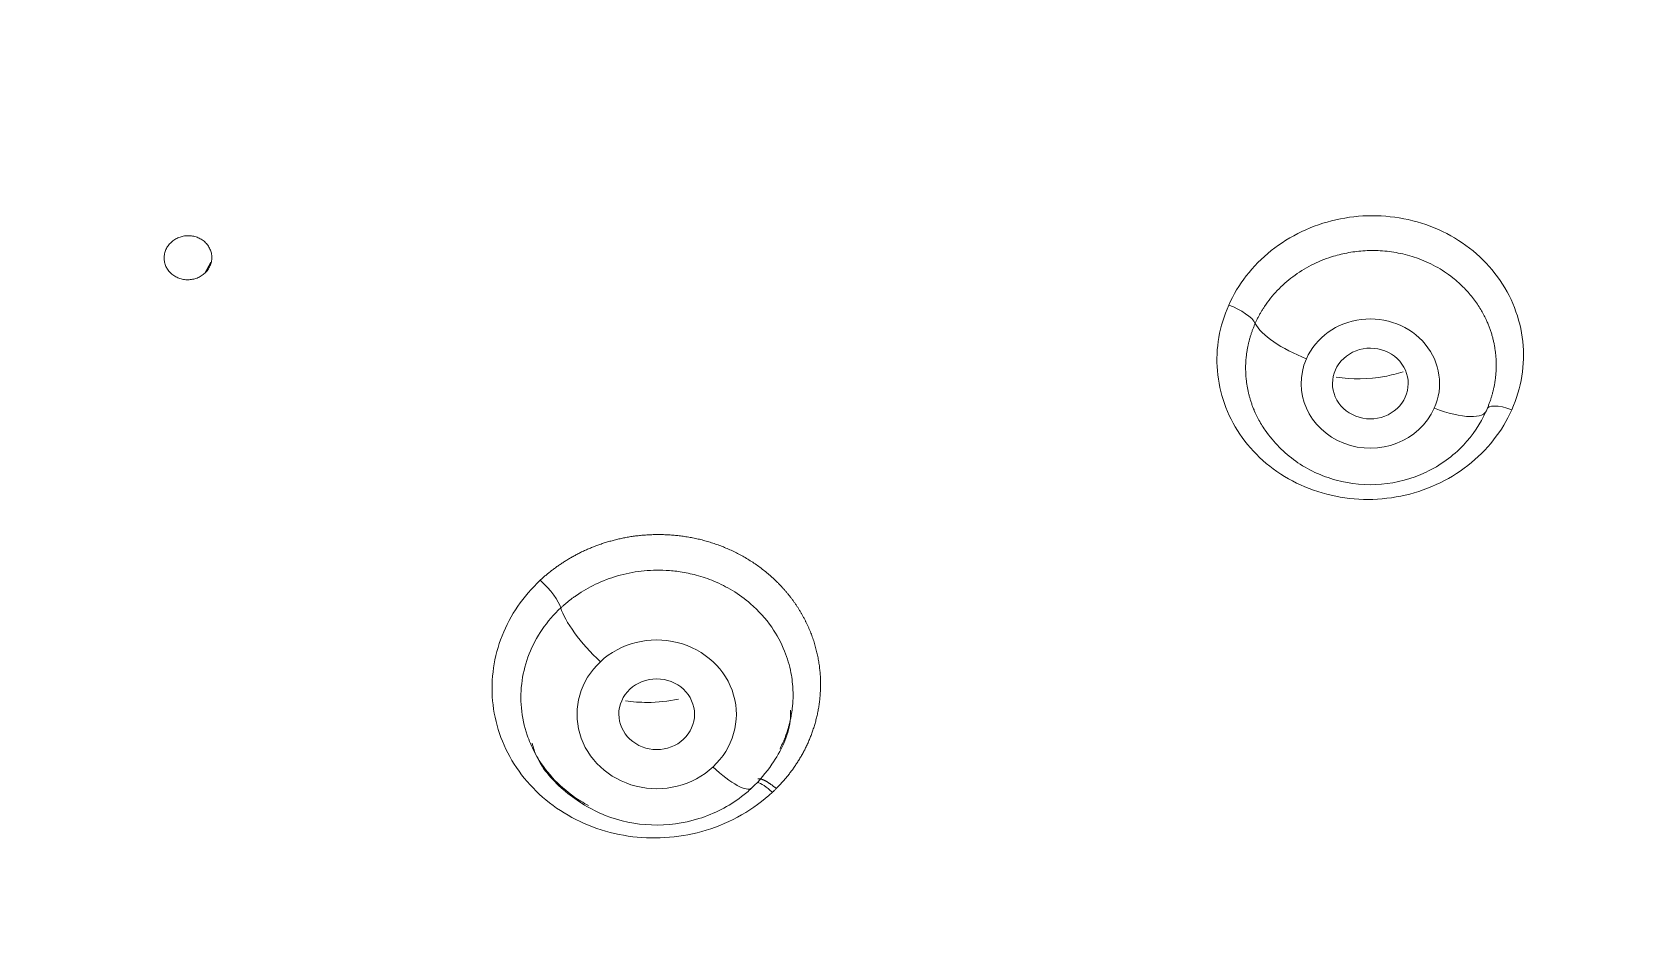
# Model space of a CAD drawing. Extents: x 1168 to 2296, y 0 to 827.
# Drawn here: x 1716.96 to 1734.01, y 510.48 to 520.04 of the extents above; entities that cross this region are included whole.
import ezdxf

# ---------------------------------------------------------------- set-up
doc = ezdxf.new("R2010")
doc.units = 0
doc.header["$LTSCALE"] = 10
doc.header["$MEASUREMENT"] = 0
doc.layers.add('1', color=7, linetype='CONTINUOUS')

msp = doc.modelspace()

# ---------------------------------------------------------------- linework, layer by layer
at = {"layer": '1', "color": 7, "linetype": 'Continuous', "lineweight": 18}
msp.add_line((1718.849, 517.614), (1718.784, 517.497), dxfattribs=at)
for centre, major_axis, ratio, start_param, end_param in [((1696.685, 538.042), (57.67, 0), 0.93358, 5.498085, 8.635877), ((1696.685, 538.026), (57.518, 0), 0.93358, 5.498085, 10.209879), ((1729.605, 517.047), (0.274, -0.123), 0.338879, 0.38006, 1.759096), ((1732.595, 515.941), (-0.274, 0.122), 0.339362, 4.903143, 6.352871), ((1722.334, 514.14), (0.205, -0.219), 0.253404, 0.438093, 1.874161), ((1724.786, 511.901), (-0.205, 0.219), 0.253404, 5.019419, 5.886339)]:
    msp.add_ellipse(centre, major_axis=major_axis, ratio=ratio, start_param=start_param, end_param=end_param, dxfattribs=at)
at = {"layer": '1', "color": 7, "linetype": 'Continuous', "lineweight": 13}
for centre, major_axis, ratio, start_param, end_param in [((1696.685, 537.844), (57.048, 0), 0.93358, 5.498085, 10.209879), ((1696.685, 537.824), (56.129, 0), 0.93358, 5.397226, 10.310738), ((1696.685, 537.907), (55.427, 0), 0.93358, 5.397283, 10.31068), ((1696.685, 538.436), (-51, 0), 0.93358, 1.799723, 4.712389), ((1731.09, 516.332), (0.731, 0), 0.93358, 5.890486, 9.032079), ((1730.414, 516.809), (-0.548, 0.243), 0.331089, 0.378888, 1.716652), ((1731.09, 516.332), (0.731, 0), 0.93358, 2.748894, 5.890486), ((1731.766, 516.286), (0.548, -0.243), 0.331089, 4.858244, 6.352653), ((1722.961, 513.61), (-0.409, 0.439), 0.253404, 0.438093, 1.835843), ((1723.555, 512.84), (0.841, 0), 0.93358, 5.497787, 8.63938), ((1723.555, 512.84), (0.841, 0), 0.93358, 2.356194, 5.497787), ((1724.149, 512.501), (0.409, -0.439), 0.253404, 4.977436, 6.283069)]:
    msp.add_ellipse(centre, major_axis=major_axis, ratio=ratio, start_param=start_param, end_param=end_param, dxfattribs=at)
for points, knots in [([(1739.245, 498.734), (1739.257, 498.745), (1739.297, 498.783), (1739.382, 498.862), (1739.514, 498.988), (1739.695, 499.16), (1739.923, 499.379), (1740.198, 499.646), (1740.517, 499.962), (1740.882, 500.327), (1741.289, 500.744), (1741.738, 501.212), (1742.226, 501.734), (1742.752, 502.311), (1743.313, 502.945), (1743.907, 503.637), (1744.531, 504.389), (1745.182, 505.203), (1745.856, 506.081), (1746.552, 507.024), (1747.264, 508.035), (1747.988, 509.115), (1748.721, 510.266), (1749.458, 511.489), (1750.192, 512.787), (1750.92, 514.161), (1751.635, 515.611), (1752.333, 517.14), (1753.005, 518.748), (1753.647, 520.436), (1754.251, 522.204), (1754.81, 524.051), (1755.317, 525.979), (1755.762, 527.985), (1756.139, 530.07), (1756.438, 532.23), (1756.653, 534.464), (1756.773, 536.769), (1756.792, 539.142), (1756.7, 541.577), (1756.487, 544.071), (1756.145, 546.617), (1755.665, 549.209), (1755.039, 551.84), (1754.259, 554.502), (1753.317, 557.187), (1752.329, 559.582), (1751.345, 561.687), (1750.412, 563.504), (1749.396, 565.312), (1748.295, 567.108), (1747.108, 568.889), (1745.834, 570.65), (1744.471, 572.386), (1743.019, 574.093), (1741.477, 575.767), (1739.845, 577.402), (1738.124, 578.995), (1736.312, 580.54), (1734.412, 582.032), (1732.424, 583.467), (1730.349, 584.838), (1728.188, 586.14), (1725.944, 587.367), (1723.618, 588.515), (1721.214, 589.579), (1718.734, 590.553), (1716.183, 591.432), (1713.563, 592.209), (1710.879, 592.88), (1708.135, 593.439), (1705.337, 593.882), (1702.49, 594.205), (1699.601, 594.402), (1696.187, 594.48), (1692.263, 594.344), (1687.865, 593.889), (1683.515, 593.134), (1679.236, 592.083), (1675.051, 590.739), (1670.984, 589.112), (1667.055, 587.211), (1663.287, 585.046), (1659.7, 582.627), (1656.313, 579.968), (1653.144, 577.085), (1650.21, 573.992), (1647.53, 570.706), (1645.115, 567.244), (1642.978, 563.627), (1640.926, 559.456), (1639.1, 554.7), (1637.661, 549.356), (1636.788, 543.905), (1636.494, 538.401), (1636.777, 532.897), (1637.593, 527.71), (1638.786, 523.105), (1640.114, 519.299), (1641.425, 516.23), (1642.593, 513.864), (1643.791, 511.674), (1645.041, 509.612), (1646.37, 507.638), (1647.455, 506.153), (1648.304, 505.056), (1649.01, 504.181), (1649.684, 503.377), (1650.388, 502.568), (1651.001, 501.891), (1651.501, 501.353), (1651.871, 500.963), (1652.223, 500.599), (1652.555, 500.26), (1652.868, 499.947), (1653.16, 499.658), (1653.432, 499.393), (1653.682, 499.152), (1653.91, 498.935), (1654.056, 498.798), (1654.124, 498.733)], [0, 0, 0, 0, 0.000179, 0.000603, 0.00127, 0.002183, 0.00334, 0.004741, 0.006386, 0.008277, 0.010411, 0.01279, 0.015413, 0.018281, 0.021393, 0.02475, 0.028351, 0.032196, 0.036286, 0.04062, 0.045199, 0.050022, 0.055089, 0.060401, 0.065958, 0.071758, 0.077804, 0.084093, 0.090627, 0.097406, 0.104428, 0.111695, 0.119206, 0.126961, 0.134961, 0.143206, 0.151695, 0.160428, 0.169406, 0.178628, 0.188094, 0.197805, 0.20776, 0.21796, 0.228404, 0.239092, 0.250024, 0.257544, 0.265167, 0.272896, 0.280729, 0.288666, 0.296708, 0.304854, 0.313104, 0.321459, 0.329918, 0.338482, 0.34715, 0.355923, 0.3648, 0.373782, 0.382867, 0.392057, 0.401352, 0.410752, 0.420256, 0.429863, 0.439576, 0.449392, 0.459314, 0.46934, 0.47947, 0.489704, 0.500043, 0.515667, 0.531291, 0.546915, 0.562538, 0.578162, 0.593786, 0.60941, 0.625034, 0.640657, 0.656282, 0.671906, 0.68753, 0.703153, 0.718778, 0.734402, 0.750026, 0.770854, 0.791682, 0.81251, 0.833338, 0.854167, 0.874994, 0.892773, 0.907913, 0.920413, 0.930274, 0.937493, 0.948337, 0.95716, 0.963963, 0.968745, 0.972532, 0.976398, 0.980345, 0.984372, 0.986462, 0.988435, 0.990291, 0.99203, 0.993651, 0.995155, 0.996542, 0.997812, 0.998965, 1, 1, 1, 1]), ([(1654.672, 498.916), (1654.657, 498.93), (1654.611, 498.974), (1654.455, 499.122), (1654.346, 499.225), (1654.067, 499.494), (1653.896, 499.659), (1653.497, 500.053), (1653.268, 500.281), (1652.754, 500.804), (1652.469, 501.098), (1651.848, 501.755), (1651.512, 502.119), (1650.794, 502.919), (1650.412, 503.355), (1649.61, 504.307), (1649.189, 504.822), (1648.317, 505.934), (1647.867, 506.532), (1646.944, 507.816), (1646.473, 508.502), (1645.519, 509.966), (1645.038, 510.744), (1644.077, 512.397), (1643.597, 513.271), (1642.655, 515.121), (1642.191, 516.095), (1641.296, 518.147), (1640.865, 519.224), (1640.05, 521.482), (1639.667, 522.662), (1638.97, 525.127), (1638.655, 526.412), (1638.115, 529.081), (1637.89, 530.467), (1637.549, 533.333), (1637.434, 534.815), (1637.334, 537.865), (1637.351, 539.434), (1637.538, 542.649), (1637.71, 544.294), (1638.231, 547.645), (1638.58, 549.351), (1639.478, 552.805), (1640.026, 554.552), (1641.341, 558.065), (1642.108, 559.83), (1643.881, 563.348), (1644.886, 565.102), (1647.146, 568.566), (1648.401, 570.276), (1651.171, 573.615), (1652.687, 575.243), (1655.98, 578.377), (1657.759, 579.883), (1660.619, 582.016), (1661.605, 582.706), (1663.64, 584.039), (1664.689, 584.681), (1667.93, 586.527), (1670.213, 587.65), (1675.002, 589.636), (1677.509, 590.498), (1682.712, 591.911), (1685.41, 592.462), (1689.566, 593.024), (1690.969, 593.168), (1693.096, 593.312), (1693.809, 593.349), (1694.884, 593.386), (1695.422, 593.399), (1696.052, 593.408), (1696.367, 593.41), (1696.525, 593.41), (1696.604, 593.41), (1696.644, 593.41), (1696.664, 593.41), (1696.673, 593.41), (1696.678, 593.41), (1696.681, 593.41), (1696.682, 593.41), (1696.683, 593.41), (1696.683, 593.41), (1702.504, 593.411), (1714.146, 591.801), (1730.106, 584.758), (1738.831, 577.384), (1746.222, 568.986), (1749.25, 564.276), (1753.713, 554.238), (1755.147, 548.91), (1756.299, 538.095), (1756.017, 532.607), (1753.758, 521.946), (1751.781, 516.773), (1747.677, 509.577), (1745.34, 506.121), (1742.614, 502.935), (1740.714, 500.877), (1739.722, 499.881), (1738.698, 498.916)], [0, 0, 0, 0, 0.015625, 0.015625, 0.03125, 0.03125, 0.046875, 0.046875, 0.0625, 0.0625, 0.078125, 0.078125, 0.09375, 0.09375, 0.109375, 0.109375, 0.125, 0.125, 0.140625, 0.140625, 0.15625, 0.15625, 0.171875, 0.171875, 0.1875, 0.1875, 0.203125, 0.203125, 0.21875, 0.21875, 0.234375, 0.234375, 0.25, 0.25, 0.265625, 0.265625, 0.28125, 0.28125, 0.296875, 0.296875, 0.3125, 0.3125, 0.328125, 0.328125, 0.34375, 0.34375, 0.359375, 0.359375, 0.375, 0.375, 0.390625, 0.390625, 0.40625, 0.40625, 0.421875, 0.421875, 0.429687, 0.429687, 0.4375, 0.4375, 0.453125, 0.453125, 0.46875, 0.46875, 0.484375, 0.484375, 0.492187, 0.492187, 0.496094, 0.496094, 0.498047, 0.499023, 0.499512, 0.499756, 0.499878, 0.499939, 0.499969, 0.499985, 0.499992, 0.499996, 0.499998, 0.499998, 0.5, 0.5, 0.5625, 0.625, 0.6875, 0.6875, 0.75, 0.75, 0.8125, 0.8125, 0.875, 0.875, 0.9375, 0.9375, 0.96875, 0.984375, 0.984375, 1, 1, 1, 1]), ([(1735.882, 497.286), (1735.919, 497.319), (1735.993, 497.383), (1736.104, 497.481), (1736.213, 497.578), (1736.323, 497.674), (1736.431, 497.771), (1736.539, 497.867), (1736.646, 497.963), (1736.753, 498.058), (1736.859, 498.154), (1736.964, 498.249), (1737.068, 498.344), (1737.172, 498.438), (1737.276, 498.533), (1737.378, 498.627), (1737.48, 498.721), (1737.581, 498.814), (1737.682, 498.907), (1737.782, 499), (1737.881, 499.093), (1737.98, 499.186), (1738.078, 499.278), (1738.175, 499.37), (1738.272, 499.462), (1738.368, 499.553), (1738.464, 499.644), (1738.558, 499.735), (1738.652, 499.826), (1738.746, 499.916), (1738.839, 500.006), (1738.931, 500.096), (1739.252, 500.41), (1739.792, 500.949), (1740.535, 501.718), (1741.251, 502.486), (1741.872, 503.178), (1742.405, 503.793), (1742.86, 504.331), (1743.307, 504.874), (1743.747, 505.422), (1744.179, 505.975), (1744.604, 506.533), (1745.021, 507.096), (1745.43, 507.663), (1745.831, 508.236), (1746.225, 508.814), (1746.612, 509.396), (1747.244, 510.377), (1748.092, 511.769), (1749.107, 513.594), (1750.046, 515.45), (1751.009, 517.553), (1751.959, 519.908), (1752.855, 522.517), (1753.509, 524.81), (1753.979, 526.771), (1754.312, 528.39), (1754.591, 530.013), (1754.817, 531.637), (1755.03, 533.639), (1755.181, 536.015), (1755.207, 538.755), (1755.103, 541.126), (1754.928, 543.128), (1754.731, 544.769), (1754.482, 546.395), (1754.182, 548.008), (1753.751, 549.978), (1753.141, 552.288), (1752.296, 554.913), (1751.394, 557.277), (1750.475, 559.391), (1749.567, 561.269), (1748.59, 563.104), (1747.419, 565.11), (1746.029, 567.263), (1744.389, 569.536), (1742.778, 571.544), (1741.229, 573.308), (1739.768, 574.848), (1738.25, 576.332), (1736.495, 577.923), (1734.484, 579.594), (1732.196, 581.31), (1729.821, 582.916), (1727.363, 584.41), (1724.825, 585.787), (1722.652, 586.833), (1720.881, 587.61), (1719.538, 588.161), (1717.954, 588.767), (1716.121, 589.407), (1714.032, 590.053), (1711.918, 590.625), (1710.138, 591.039), (1708.705, 591.333), (1707.626, 591.534), (1706.543, 591.716), (1705.456, 591.88), (1704.366, 592.024), (1703.274, 592.15), (1702.179, 592.256), (1701.367, 592.32), (1700.838, 592.356), (1700.594, 592.372), (1700.35, 592.387), (1700.105, 592.401), (1699.861, 592.414), (1699.617, 592.426), (1699.373, 592.437), (1699.128, 592.447), (1698.884, 592.456), (1698.64, 592.464), (1698.395, 592.471), (1698.151, 592.477), (1697.907, 592.483), (1697.662, 592.487), (1697.418, 592.49), (1697.174, 592.493), (1696.929, 592.494), (1696.766, 592.494), (1696.685, 592.494)], [0, 0, 0, 0, 0.001083, 0.002161, 0.003234, 0.004303, 0.005367, 0.006426, 0.00748, 0.008529, 0.009574, 0.010614, 0.011649, 0.01268, 0.013706, 0.014727, 0.015743, 0.016755, 0.017761, 0.018764, 0.019761, 0.020754, 0.021742, 0.022725, 0.023704, 0.024678, 0.025647, 0.026612, 0.027572, 0.028527, 0.029477, 0.030423, 0.031365, 0.039376, 0.047252, 0.054996, 0.06261, 0.067826, 0.073038, 0.078247, 0.083453, 0.088658, 0.093862, 0.099065, 0.104269, 0.109474, 0.11468, 0.11989, 0.125102, 0.140784, 0.156415, 0.172013, 0.187599, 0.208569, 0.229381, 0.250087, 0.262676, 0.275208, 0.287695, 0.300148, 0.312578, 0.333586, 0.354399, 0.37507, 0.387684, 0.400229, 0.412716, 0.425158, 0.437564, 0.458587, 0.4794, 0.500054, 0.515804, 0.531455, 0.547029, 0.562548, 0.583545, 0.604358, 0.62504, 0.640746, 0.65638, 0.671967, 0.687533, 0.708465, 0.729274, 0.750024, 0.770891, 0.791699, 0.812515, 0.822941, 0.833354, 0.843763, 0.859399, 0.875008, 0.890624, 0.906254, 0.914066, 0.921875, 0.929686, 0.937503, 0.945319, 0.95313, 0.960939, 0.968752, 0.970491, 0.972229, 0.973967, 0.975704, 0.977441, 0.979178, 0.980914, 0.982649, 0.984385, 0.98612, 0.987855, 0.98959, 0.991325, 0.99306, 0.994794, 0.99653, 0.998265, 1, 1, 1, 1]), ([(1696.685, 592.201), (1696.726, 592.201), (1696.807, 592.201), (1696.93, 592.201), (1697.052, 592.2), (1697.175, 592.199), (1697.297, 592.198), (1697.42, 592.197), (1697.542, 592.195), (1697.664, 592.193), (1697.787, 592.191), (1697.909, 592.189), (1698.032, 592.187), (1698.154, 592.184), (1698.276, 592.181), (1698.399, 592.178), (1698.521, 592.174), (1698.643, 592.17), (1698.766, 592.166), (1698.888, 592.162), (1699.01, 592.158), (1699.132, 592.153), (1699.255, 592.148), (1699.377, 592.143), (1699.499, 592.138), (1699.621, 592.132), (1699.744, 592.126), (1699.866, 592.12), (1699.988, 592.113), (1700.11, 592.107), (1700.233, 592.1), (1700.355, 592.093), (1700.477, 592.086), (1700.599, 592.078), (1700.721, 592.07), (1700.844, 592.062), (1701.281, 592.032), (1702.034, 591.974), (1703.099, 591.873), (1704.163, 591.754), (1705.578, 591.57), (1707.339, 591.296), (1709.437, 590.894), (1711.518, 590.42), (1713.809, 589.813), (1716.296, 589.047), (1718.962, 588.087), (1721.573, 587.006), (1724.125, 585.808), (1726.611, 584.494), (1729.024, 583.067), (1731.36, 581.532), (1733.613, 579.892), (1735.775, 578.15), (1737.845, 576.312), (1739.816, 574.381), (1741.681, 572.362), (1743.439, 570.261), (1745.086, 568.08), (1746.614, 565.828), (1748.023, 563.508), (1749.309, 561.126), (1750.468, 558.688), (1751.497, 556.2), (1752.395, 553.667), (1753.158, 551.097), (1753.785, 548.494), (1754.275, 545.866), (1754.626, 543.218), (1754.837, 540.558), (1754.909, 537.891), (1754.84, 535.223), (1754.631, 532.562), (1754.283, 529.914), (1753.835, 527.503), (1753.329, 525.33), (1752.798, 523.397), (1752.188, 521.475), (1751.503, 519.577), (1750.745, 517.705), (1749.915, 515.865), (1749.01, 514.048), (1748.035, 512.265), (1746.99, 510.517), (1745.88, 508.81), (1744.7, 507.137), (1743.821, 505.987), (1743.296, 505.328), (1743.149, 505.146), (1743.001, 504.964), (1742.853, 504.782), (1742.704, 504.602), (1742.554, 504.422), (1742.403, 504.242), (1742.251, 504.063), (1742.099, 503.885), (1741.945, 503.707), (1741.791, 503.53), (1741.636, 503.353), (1741.481, 503.177), (1741.324, 503.002), (1741.167, 502.827), (1741.009, 502.653), (1740.85, 502.479), (1740.69, 502.306), (1740.53, 502.134), (1740.368, 501.962), (1740.206, 501.791), (1740.043, 501.62), (1739.879, 501.45), (1739.715, 501.281), (1739.549, 501.112), (1739.383, 500.944), (1739.216, 500.776), (1739.048, 500.609), (1738.88, 500.443), (1738.71, 500.277), (1738.54, 500.112), (1738.369, 499.947), (1738.197, 499.783), (1738.025, 499.62), (1737.909, 499.512), (1737.851, 499.457)], [0, 0, 0, 0, 0.000893, 0.001787, 0.00268, 0.003573, 0.004466, 0.005359, 0.006252, 0.007145, 0.008038, 0.008931, 0.009824, 0.010716, 0.011609, 0.012502, 0.013394, 0.014287, 0.015179, 0.016072, 0.016965, 0.017857, 0.01875, 0.019643, 0.020535, 0.021428, 0.022321, 0.023214, 0.024106, 0.024999, 0.025892, 0.026785, 0.027679, 0.028572, 0.029465, 0.030359, 0.031252, 0.039067, 0.046877, 0.054688, 0.062504, 0.07814, 0.093746, 0.109357, 0.125006, 0.14583, 0.166638, 0.187504, 0.208304, 0.229115, 0.250003, 0.270773, 0.291586, 0.312501, 0.333239, 0.354054, 0.375, 0.395709, 0.416524, 0.437499, 0.458186, 0.479002, 0.499997, 0.520672, 0.541488, 0.562496, 0.583169, 0.603985, 0.624994, 0.645677, 0.666493, 0.687493, 0.708193, 0.72901, 0.749991, 0.765529, 0.781111, 0.796759, 0.812493, 0.828052, 0.843643, 0.859283, 0.874994, 0.890575, 0.906173, 0.921807, 0.937495, 0.939279, 0.941062, 0.942845, 0.944628, 0.94641, 0.948193, 0.949976, 0.951759, 0.953542, 0.955325, 0.957108, 0.958891, 0.960675, 0.962458, 0.964242, 0.966026, 0.96781, 0.969595, 0.971379, 0.973164, 0.97495, 0.976736, 0.978522, 0.980309, 0.982096, 0.983884, 0.985672, 0.987461, 0.98925, 0.99104, 0.992831, 0.994622, 0.996414, 0.998207, 1, 1, 1, 1]), ([(1732.409, 516.374), (1732.41, 516.379), (1732.411, 516.39), (1732.413, 516.408), (1732.415, 516.426), (1732.416, 516.445), (1732.418, 516.464), (1732.418, 516.483), (1732.419, 516.502), (1732.419, 516.521), (1732.419, 516.541), (1732.419, 516.56), (1732.418, 516.579), (1732.417, 516.599), (1732.416, 516.618), (1732.414, 516.638), (1732.412, 516.657), (1732.409, 516.677), (1732.406, 516.696), (1732.403, 516.716), (1732.4, 516.736), (1732.396, 516.755), (1732.392, 516.775), (1732.387, 516.794), (1732.382, 516.814), (1732.377, 516.834), (1732.371, 516.853), (1732.365, 516.873), (1732.359, 516.892), (1732.352, 516.912), (1732.345, 516.931), (1732.337, 516.95), (1732.329, 516.97), (1732.321, 516.989), (1732.299, 517.038), (1732.256, 517.119), (1732.18, 517.231), (1732.082, 517.345), (1731.95, 517.463), (1731.782, 517.574), (1731.587, 517.661), (1731.389, 517.714), (1731.199, 517.738), (1731.015, 517.737), (1730.843, 517.714), (1730.657, 517.667), (1730.463, 517.587), (1730.269, 517.466), (1730.104, 517.319), (1730.006, 517.197), (1729.955, 517.118), (1729.937, 517.089), (1729.92, 517.059), (1729.904, 517.029), (1729.889, 516.998), (1729.88, 516.978), (1729.875, 516.968)], [0, 0, 0, 0, 0.004199, 0.009536, 0.014891, 0.020266, 0.025659, 0.031072, 0.036503, 0.041954, 0.047423, 0.052912, 0.05842, 0.063946, 0.069492, 0.075056, 0.08064, 0.086242, 0.091864, 0.097504, 0.103164, 0.108842, 0.11454, 0.120256, 0.125991, 0.131745, 0.137518, 0.14331, 0.149121, 0.154951, 0.160799, 0.166667, 0.172553, 0.178458, 0.184382, 0.218043, 0.255682, 0.297291, 0.34286, 0.401773, 0.46063, 0.513672, 0.564266, 0.612421, 0.658142, 0.701439, 0.763508, 0.824413, 0.88417, 0.942796, 0.952412, 0.961995, 0.971545, 0.981063, 0.990547, 1, 1, 1, 1]), ([(1729.875, 516.968), (1729.873, 516.963), (1729.868, 516.952), (1729.862, 516.937), (1729.856, 516.922), (1729.849, 516.906), (1729.844, 516.891), (1729.838, 516.875), (1729.833, 516.859), (1729.827, 516.843), (1729.822, 516.827), (1729.818, 516.81), (1729.813, 516.794), (1729.809, 516.778), (1729.805, 516.761), (1729.801, 516.744), (1729.797, 516.727), (1729.794, 516.71), (1729.791, 516.693), (1729.788, 516.676), (1729.785, 516.659), (1729.783, 516.642), (1729.781, 516.624), (1729.779, 516.607), (1729.777, 516.589), (1729.776, 516.572), (1729.775, 516.554), (1729.774, 516.536), (1729.773, 516.519), (1729.773, 516.501), (1729.773, 516.483), (1729.774, 516.465), (1729.774, 516.447), (1729.775, 516.429), (1729.776, 516.41), (1729.778, 516.392), (1729.78, 516.374), (1729.782, 516.356), (1729.784, 516.338), (1729.787, 516.319), (1729.79, 516.301), (1729.793, 516.283), (1729.797, 516.264), (1729.801, 516.246), (1729.805, 516.228), (1729.81, 516.209), (1729.814, 516.191), (1729.82, 516.173), (1729.825, 516.155), (1729.831, 516.136), (1729.837, 516.118), (1729.844, 516.1), (1729.851, 516.082), (1729.858, 516.064), (1729.863, 516.052), (1729.865, 516.046), (1729.865, 516.046)], [0, 0, 0, 0, 0.017234, 0.034531, 0.051889, 0.06931, 0.086793, 0.104338, 0.121946, 0.139616, 0.157349, 0.175144, 0.193001, 0.210921, 0.228904, 0.246949, 0.265057, 0.283227, 0.30146, 0.319756, 0.338115, 0.356537, 0.375021, 0.393568, 0.412179, 0.430852, 0.449588, 0.468388, 0.48725, 0.506176, 0.525164, 0.544216, 0.563332, 0.58251, 0.601752, 0.621057, 0.640426, 0.659858, 0.679353, 0.698912, 0.718535, 0.738221, 0.75797, 0.777784, 0.797661, 0.817602, 0.837606, 0.857675, 0.877807, 0.898003, 0.918263, 0.938587, 0.958975, 0.979426, 0.999942, 1, 1, 1, 1]), ([(1724.817, 512.055), (1724.822, 512.06), (1724.832, 512.07), (1724.846, 512.085), (1724.86, 512.1), (1724.874, 512.115), (1724.888, 512.13), (1724.902, 512.146), (1724.915, 512.162), (1724.929, 512.179), (1724.942, 512.195), (1724.956, 512.212), (1724.969, 512.229), (1724.982, 512.247), (1724.995, 512.264), (1725.007, 512.282), (1725.02, 512.301), (1725.032, 512.319), (1725.044, 512.338), (1725.056, 512.357), (1725.068, 512.376), (1725.079, 512.396), (1725.091, 512.416), (1725.102, 512.436), (1725.112, 512.456), (1725.123, 512.477), (1725.133, 512.498), (1725.143, 512.519), (1725.153, 512.54), (1725.162, 512.562), (1725.172, 512.584), (1725.181, 512.606), (1725.189, 512.628), (1725.197, 512.651), (1725.205, 512.674), (1725.213, 512.697), (1725.22, 512.72), (1725.227, 512.744), (1725.234, 512.768), (1725.24, 512.792), (1725.246, 512.816), (1725.252, 512.84), (1725.257, 512.865), (1725.261, 512.89), (1725.266, 512.915), (1725.27, 512.94), (1725.273, 512.966), (1725.276, 512.991), (1725.279, 513.017), (1725.281, 513.043), (1725.283, 513.069), (1725.284, 513.096), (1725.285, 513.122), (1725.286, 513.149), (1725.285, 513.176), (1725.285, 513.202), (1725.284, 513.229), (1725.282, 513.257), (1725.28, 513.284), (1725.277, 513.311), (1725.274, 513.338), (1725.271, 513.366), (1725.266, 513.394), (1725.262, 513.421), (1725.256, 513.449), (1725.25, 513.477), (1725.244, 513.504), (1725.237, 513.532), (1725.229, 513.56), (1725.221, 513.588), (1725.213, 513.615), (1725.203, 513.643), (1725.193, 513.671), (1725.183, 513.698), (1725.172, 513.726), (1725.16, 513.753), (1725.148, 513.781), (1725.135, 513.808), (1725.121, 513.835), (1725.107, 513.863), (1725.092, 513.89), (1725.077, 513.916), (1725.06, 513.943), (1725.044, 513.97), (1725.026, 513.996), (1725.008, 514.022), (1724.99, 514.048), (1724.97, 514.073), (1724.951, 514.099), (1724.93, 514.124), (1724.909, 514.149), (1724.887, 514.173), (1724.865, 514.198), (1724.842, 514.221), (1724.818, 514.245), (1724.794, 514.268), (1724.769, 514.291), (1724.736, 514.32), (1724.695, 514.354), (1724.645, 514.392), (1724.595, 514.428), (1724.543, 514.462), (1724.49, 514.494), (1724.437, 514.524), (1724.383, 514.552), (1724.328, 514.578), (1724.273, 514.601), (1724.217, 514.623), (1724.161, 514.643), (1724.105, 514.661), (1724.048, 514.677), (1723.992, 514.691), (1723.935, 514.703), (1723.879, 514.713), (1723.822, 514.722), (1723.766, 514.728), (1723.711, 514.733), (1723.655, 514.736), (1723.6, 514.738), (1723.546, 514.738), (1723.492, 514.736), (1723.438, 514.733), (1723.386, 514.729), (1723.333, 514.723), (1723.282, 514.716), (1723.231, 514.707), (1723.181, 514.697), (1723.132, 514.686), (1723.084, 514.673), (1723.037, 514.66), (1722.99, 514.646), (1722.945, 514.63), (1722.9, 514.613), (1722.857, 514.596), (1722.814, 514.578), (1722.773, 514.559), (1722.732, 514.539), (1722.693, 514.518), (1722.654, 514.497), (1722.617, 514.475), (1722.58, 514.452), (1722.545, 514.429), (1722.51, 514.405), (1722.477, 514.381), (1722.445, 514.357), (1722.413, 514.332), (1722.383, 514.307), (1722.354, 514.281), (1722.335, 514.264), (1722.326, 514.255)], [0, 0, 0, 0, 0.003909, 0.007847, 0.011814, 0.01581, 0.019835, 0.023889, 0.027971, 0.032082, 0.036222, 0.040391, 0.044588, 0.048813, 0.053066, 0.057348, 0.061658, 0.065995, 0.070361, 0.074754, 0.079175, 0.083624, 0.0881, 0.092604, 0.097136, 0.101696, 0.106284, 0.1109, 0.115544, 0.120215, 0.124915, 0.129642, 0.134398, 0.139182, 0.143994, 0.148834, 0.153702, 0.158599, 0.163523, 0.168476, 0.173457, 0.178466, 0.183504, 0.188569, 0.193662, 0.198784, 0.203933, 0.209111, 0.214317, 0.21955, 0.224812, 0.230102, 0.23542, 0.240766, 0.24614, 0.251543, 0.256973, 0.262431, 0.267918, 0.273432, 0.278975, 0.284546, 0.290145, 0.295772, 0.301427, 0.30711, 0.312822, 0.318561, 0.324329, 0.330125, 0.335949, 0.341801, 0.347681, 0.353589, 0.359525, 0.36549, 0.371482, 0.377503, 0.383552, 0.389629, 0.395734, 0.401868, 0.408029, 0.414218, 0.420436, 0.426682, 0.432955, 0.439257, 0.445587, 0.451945, 0.458331, 0.464746, 0.471188, 0.477658, 0.484157, 0.490683, 0.497238, 0.50382, 0.515954, 0.527992, 0.539933, 0.551779, 0.563527, 0.57518, 0.586736, 0.598196, 0.60956, 0.620828, 0.631999, 0.643074, 0.654054, 0.664937, 0.675724, 0.686414, 0.697009, 0.707507, 0.717908, 0.728214, 0.738423, 0.748537, 0.758554, 0.768474, 0.778299, 0.788028, 0.79766, 0.807197, 0.816637, 0.825981, 0.835229, 0.844381, 0.853436, 0.862395, 0.871257, 0.880024, 0.888695, 0.89727, 0.905749, 0.914133, 0.922422, 0.930616, 0.938714, 0.946717, 0.954623, 0.962432, 0.970143, 0.977756, 0.98527, 0.992685, 1, 1, 1, 1]), ([(1724.994, 513.087), (1724.992, 513.151), (1724.976, 513.294), (1724.908, 513.524), (1724.772, 513.777), (1724.579, 513.992), (1724.364, 514.148), (1724.169, 514.247), (1723.982, 514.311), (1723.812, 514.346), (1723.617, 514.366), (1723.392, 514.359), (1723.141, 514.308), (1722.91, 514.22), (1722.761, 514.134), (1722.678, 514.075), (1722.65, 514.054), (1722.622, 514.032), (1722.595, 514.01), (1722.568, 513.987), (1722.551, 513.971), (1722.543, 513.964)], [0, 0, 0, 0, 0.062492, 0.139354, 0.23054, 0.335996, 0.409811, 0.47646, 0.535949, 0.588284, 0.633472, 0.712568, 0.789148, 0.863225, 0.934813, 0.945828, 0.956783, 0.967678, 0.978512, 0.989286, 1, 1, 1, 1]), ([(1722.222, 512.531), (1722.209, 512.561), (1722.162, 512.682), (1722.115, 512.905), (1722.123, 513.197), (1722.198, 513.48), (1722.337, 513.742), (1722.469, 513.895), (1722.543, 513.964)], [0, 0, 0, 0, 0.062141, 0.251099, 0.438619, 0.625654, 0.812238, 1, 1, 1, 1]), ([(1724.777, 512.017), (1724.784, 512.023), (1724.79, 512.029), (1724.804, 512.042), (1724.811, 512.049), (1724.817, 512.056)], [0, 0, 0, 0, 0.5, 0.5, 1, 1, 1, 1])]:
    msp.add_open_spline(points, degree=3, knots=knots, dxfattribs=at)
at = {"layer": '1', "color": 7, "linetype": 'Continuous', "lineweight": 18}
for points, knots in [([(1717.188, 480.187), (1717.651, 480.703), (1718.57, 481.68), (1719.892, 482.95), (1721.047, 483.997), (1722.06, 484.877), (1723.045, 485.705), (1724.07, 486.54), (1725.133, 487.384), (1727.066, 488.887), (1729.977, 491.071), (1733.75, 493.915), (1737.45, 496.907), (1740.852, 500.044), (1743.923, 503.375), (1746.748, 506.957), (1749.304, 510.804), (1751.589, 514.979), (1753.522, 519.374), (1754.909, 523.492), (1755.865, 527.261), (1756.505, 530.704), (1756.93, 534.258), (1757.036, 536.687), (1757.046, 537.871)], [0, 0, 0, 0, 0.027758, 0.053734, 0.07355, 0.090281, 0.107471, 0.125127, 0.143253, 0.161849, 0.223309, 0.289314, 0.352082, 0.415663, 0.477401, 0.537289, 0.603094, 0.668063, 0.73475, 0.803189, 0.849796, 0.897929, 0.950419, 1, 1, 1, 1]), ([(1718.429, 517.823), (1718.44, 517.834), (1718.453, 517.844), (1718.474, 517.857), (1718.481, 517.861), (1718.495, 517.868), (1718.503, 517.871), (1718.526, 517.88), (1718.541, 517.885), (1718.573, 517.891), (1718.59, 517.893), (1718.623, 517.893), (1718.639, 517.892), (1718.664, 517.888), (1718.672, 517.886), (1718.687, 517.882), (1718.703, 517.877), (1718.718, 517.87), (1718.732, 517.863), (1718.739, 517.859), (1718.76, 517.847), (1718.773, 517.838), (1718.79, 517.822), (1718.796, 517.816), (1718.806, 517.804), (1718.811, 517.798), (1718.825, 517.779), (1718.832, 517.766), (1718.842, 517.745), (1718.845, 517.737), (1718.85, 517.723), (1718.852, 517.716), (1718.856, 517.693), (1718.858, 517.678), (1718.858, 517.655), (1718.858, 517.648), (1718.856, 517.632), (1718.854, 517.617), (1718.849, 517.603), (1718.845, 517.588), (1718.842, 517.581), (1718.832, 517.559), (1718.825, 517.546), (1718.807, 517.52), (1718.796, 517.508), (1718.784, 517.497)], [0, 0, 0, 0, 0.0625, 0.0625, 0.09375, 0.09375, 0.125, 0.125, 0.1875, 0.1875, 0.25, 0.25, 0.3125, 0.3125, 0.34375, 0.34375, 0.375, 0.40625, 0.40625, 0.4375, 0.4375, 0.5, 0.5, 0.53125, 0.53125, 0.5625, 0.5625, 0.625, 0.625, 0.65625, 0.65625, 0.6875, 0.6875, 0.75, 0.75, 0.78125, 0.78125, 0.8125, 0.84375, 0.84375, 0.875, 0.875, 0.9375, 0.9375, 1, 1, 1, 1]), ([(1718.784, 517.497), (1718.772, 517.486), (1718.76, 517.477), (1718.739, 517.464), (1718.732, 517.46), (1718.718, 517.453), (1718.71, 517.449), (1718.687, 517.44), (1718.672, 517.436), (1718.639, 517.429), (1718.623, 517.428), (1718.59, 517.427), (1718.574, 517.429), (1718.549, 517.433), (1718.541, 517.435), (1718.525, 517.439), (1718.51, 517.444), (1718.495, 517.45), (1718.481, 517.457), (1718.473, 517.461), (1718.453, 517.474), (1718.44, 517.483), (1718.423, 517.499), (1718.417, 517.505), (1718.407, 517.517), (1718.402, 517.523), (1718.388, 517.542), (1718.38, 517.555), (1718.371, 517.576), (1718.368, 517.583), (1718.363, 517.598), (1718.361, 517.605), (1718.356, 517.627), (1718.355, 517.643), (1718.355, 517.666), (1718.355, 517.673), (1718.357, 517.688), (1718.359, 517.703), (1718.363, 517.718), (1718.368, 517.733), (1718.371, 517.74), (1718.38, 517.761), (1718.388, 517.775), (1718.406, 517.8), (1718.417, 517.812), (1718.429, 517.823)], [0, 0, 0, 0, 0.0625, 0.0625, 0.09375, 0.09375, 0.125, 0.125, 0.1875, 0.1875, 0.25, 0.25, 0.3125, 0.3125, 0.34375, 0.34375, 0.375, 0.40625, 0.40625, 0.4375, 0.4375, 0.5, 0.5, 0.53125, 0.53125, 0.5625, 0.5625, 0.625, 0.625, 0.65625, 0.65625, 0.6875, 0.6875, 0.75, 0.75, 0.78125, 0.78125, 0.8125, 0.84375, 0.84375, 0.875, 0.875, 0.9375, 0.9375, 1, 1, 1, 1]), ([(1730.728, 516.399), (1730.897, 516.374), (1731.141, 516.377), (1731.372, 516.436), (1731.437, 516.457)], [0, 0, 0, 0, 0.713599, 1, 1, 1, 1]), ([(1732.319, 516.056), (1732.321, 516.061), (1732.326, 516.072), (1732.333, 516.089), (1732.339, 516.105), (1732.346, 516.122), (1732.352, 516.139), (1732.358, 516.156), (1732.363, 516.173), (1732.369, 516.19), (1732.374, 516.208), (1732.379, 516.225), (1732.384, 516.243), (1732.388, 516.261), (1732.392, 516.279), (1732.396, 516.297), (1732.4, 516.315), (1732.403, 516.333), (1732.406, 516.352), (1732.408, 516.365), (1732.409, 516.373), (1732.409, 516.374)], [0, 0, 0, 0, 0.053158, 0.10652, 0.160086, 0.213856, 0.26783, 0.322009, 0.376391, 0.430977, 0.485768, 0.540762, 0.59596, 0.651362, 0.706968, 0.762777, 0.818791, 0.875008, 0.931429, 0.988053, 1, 1, 1, 1]), ([(1729.865, 516.046), (1729.878, 516.017), (1729.911, 515.947), (1729.952, 515.88), (1729.978, 515.841)], [0, 0, 0, 0, 0.404362, 1, 1, 1, 1]), ([(1729.981, 515.839), (1730.072, 515.709), (1730.286, 515.49), (1730.724, 515.284), (1731.212, 515.241), (1731.692, 515.369), (1732.084, 515.653), (1732.252, 515.906), (1732.314, 516.043)], [0, 0, 0, 0, 0.162965, 0.330009, 0.499557, 0.671637, 0.84508, 1, 1, 1, 1]), ([(1724.857, 512.475), (1724.857, 512.476), (1724.861, 512.483), (1724.867, 512.495), (1724.874, 512.511), (1724.882, 512.528), (1724.89, 512.544), (1724.897, 512.561), (1724.904, 512.578), (1724.91, 512.595), (1724.917, 512.612), (1724.923, 512.629), (1724.929, 512.646), (1724.935, 512.664), (1724.94, 512.681), (1724.946, 512.699), (1724.951, 512.717), (1724.955, 512.735), (1724.96, 512.752), (1724.964, 512.77), (1724.968, 512.789), (1724.972, 512.807), (1724.975, 512.825), (1724.978, 512.843), (1724.981, 512.862), (1724.984, 512.88), (1724.986, 512.899), (1724.988, 512.917), (1724.99, 512.936), (1724.992, 512.955), (1724.993, 512.974), (1724.994, 512.992), (1724.995, 513.011), (1724.995, 513.03), (1724.995, 513.049), (1724.995, 513.068), (1724.995, 513.081), (1724.994, 513.087), (1724.994, 513.087)], [0, 0, 0, 0, 0.005794, 0.034081, 0.062426, 0.090829, 0.119289, 0.147808, 0.176384, 0.205018, 0.23371, 0.26246, 0.291267, 0.320133, 0.349056, 0.378037, 0.407076, 0.436173, 0.465328, 0.49454, 0.52381, 0.553138, 0.582524, 0.611967, 0.641469, 0.671028, 0.700644, 0.730319, 0.760051, 0.789841, 0.819689, 0.849595, 0.879558, 0.909579, 0.939657, 0.969793, 0.999987, 1, 1, 1, 1]), ([(1723.225, 512.983), (1723.302, 512.971), (1723.49, 512.957), (1723.677, 512.978), (1723.785, 513.001)], [0, 0, 0, 0, 0.411574, 1, 1, 1, 1]), ([(1724.559, 512.062), (1724.641, 512.139), (1724.812, 512.348), (1724.965, 512.642), (1724.969, 512.844), (1724.968, 512.883)], [0, 0, 0, 0, 0.350084, 0.877182, 1, 1, 1, 1]), ([(1722.836, 511.876), (1722.808, 511.891), (1722.689, 511.959), (1722.499, 512.107), (1722.327, 512.32), (1722.248, 512.469), (1722.222, 512.531)], [0, 0, 0, 0, 0.102346, 0.439671, 0.775563, 1, 1, 1, 1]), ([(1722.24, 512.534), (1722.252, 512.487), (1722.318, 512.291), (1722.581, 512.005), (1723.001, 511.746), (1723.501, 511.643), (1724.01, 511.711), (1724.36, 511.891), (1724.524, 512.03), (1724.559, 512.062)], [0, 0, 0, 0, 0.052631, 0.228459, 0.40525, 0.584247, 0.765668, 0.948786, 1, 1, 1, 1])]:
    msp.add_open_spline(points, degree=3, knots=knots, dxfattribs=at)
for points in [[(1732.584, 516.055), (1732.635, 516.171), (1732.705, 516.407), (1732.715, 516.779), (1732.627, 517.139), (1732.447, 517.467), (1732.186, 517.743), (1731.86, 517.951), (1731.494, 518.077), (1731.108, 518.118), (1730.724, 518.075), (1730.36, 517.949), (1730.035, 517.747), (1729.766, 517.475), (1729.644, 517.271), (1729.595, 517.161)], [(1729.595, 517.161), (1729.545, 517.049), (1729.476, 516.823), (1729.46, 516.465), (1729.535, 516.116), (1729.698, 515.792), (1729.944, 515.51), (1730.259, 515.291), (1730.625, 515.149), (1731.017, 515.094), (1731.414, 515.129), (1731.791, 515.251), (1732.129, 515.454), (1732.406, 515.731), (1732.533, 515.942), (1732.584, 516.055)], [(1730.758, 516.541), (1730.817, 516.622), (1731.005, 516.739), (1731.338, 516.675), (1731.525, 516.411), (1731.48, 516.204), (1731.422, 516.124)], [(1731.422, 516.124), (1731.363, 516.043), (1731.175, 515.926), (1730.842, 515.989), (1730.655, 516.253), (1730.7, 516.46), (1730.758, 516.541)], [(1722.326, 514.255), (1722.235, 514.17), (1722.078, 513.988), (1721.91, 513.673), (1721.819, 513.332), (1721.809, 512.981), (1721.882, 512.635), (1722.038, 512.309), (1722.271, 512.02), (1722.57, 511.787), (1722.918, 511.623), (1723.3, 511.534), (1723.691, 511.528), (1724.08, 511.601), (1724.461, 511.765), (1724.677, 511.924), (1724.777, 512.017)], [(1723.838, 512.576), (1723.764, 512.507), (1723.555, 512.427), (1723.242, 512.548), (1723.112, 512.84), (1723.198, 513.036), (1723.272, 513.105)], [(1723.272, 513.105), (1723.346, 513.174), (1723.555, 513.254), (1723.869, 513.133), (1723.998, 512.84), (1723.912, 512.645), (1723.838, 512.576)]]:
    msp.add_open_spline(points, degree=3, dxfattribs=at)
msp.add_rational_spline([(1724.67, 512.152), (1724.649, 512.16), (1724.634, 512.162), (1724.623, 512.158)], [1.000000001, 1.00000418745, 1.01313458468, 1.03939119269], degree=3, dxfattribs=at)
at = {"layer": '1', "color": 7, "linetype": 'Continuous', "lineweight": 13}
msp.add_rational_spline([(1724.818, 512.056), (1724.762, 512.103), (1724.71, 512.137), (1724.67, 512.152)], [1.15748646742, 1.05248705857, 0.999991569764, 1.00000000102], degree=3, dxfattribs=at)

doc.saveas('drawing.dxf')
